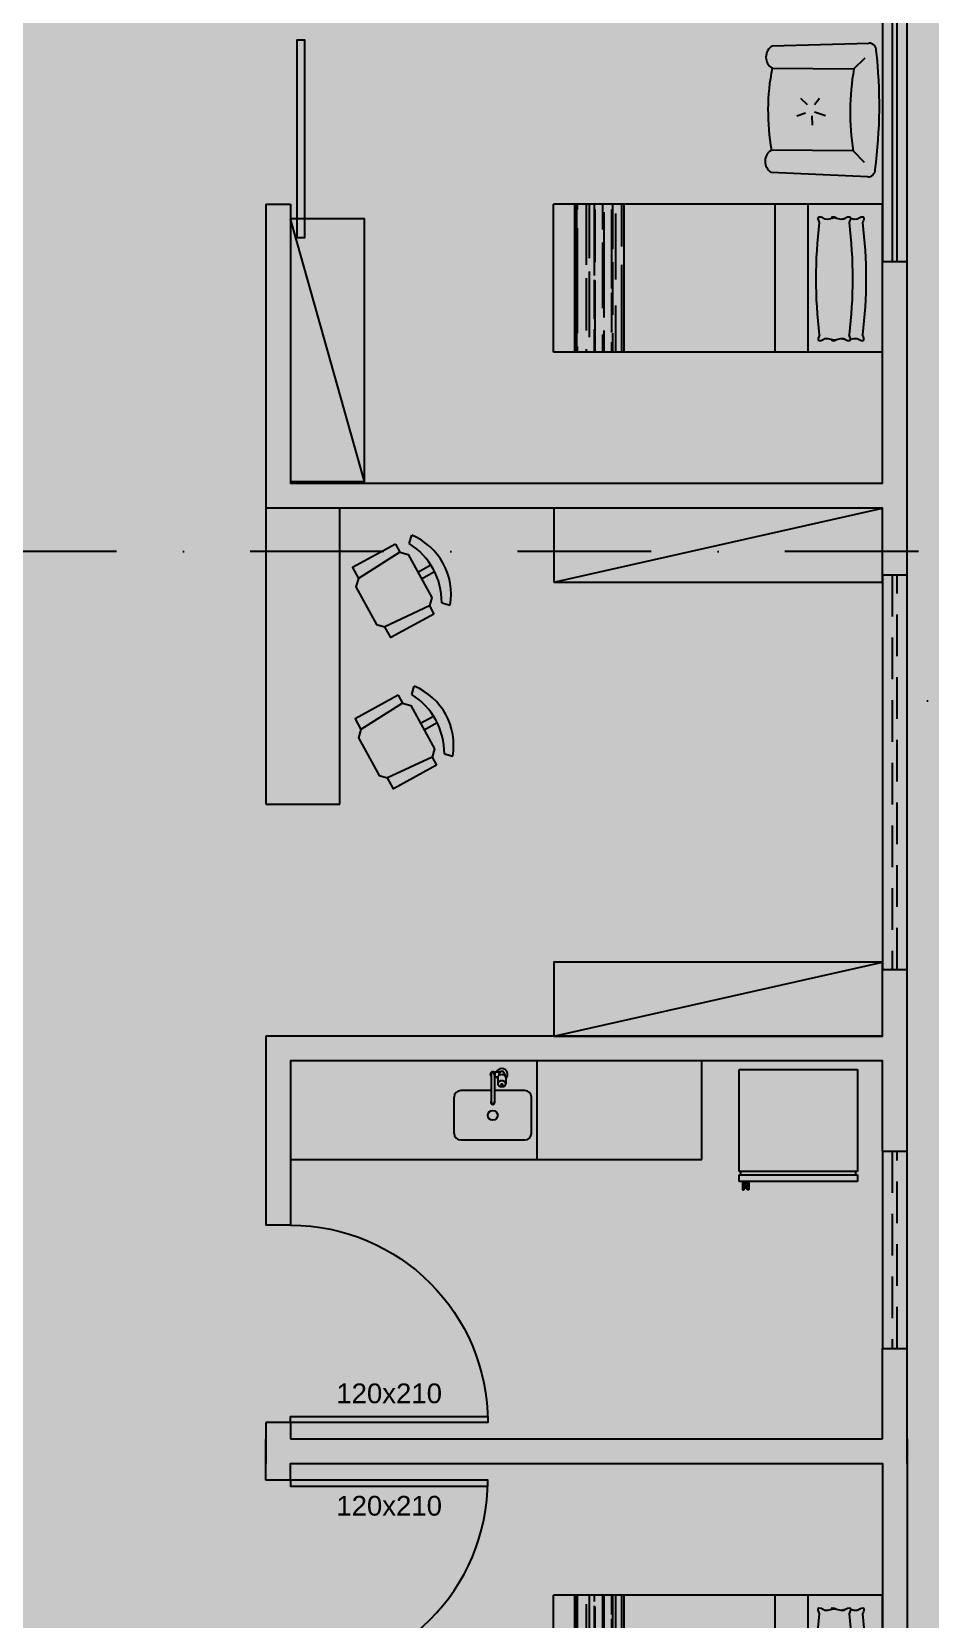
# Model space of a CAD drawing. Header units: centimetres. Extents: x 0 to 1099704, y -139216 to 99734.
# Drawn here: x 855723 to 856269, y -23635 to -22670 of the extents above; entities that cross this region are included whole.
import ezdxf
from ezdxf.enums import TextEntityAlignment as Align

# ---------------------------------------------------------------- set-up
doc = ezdxf.new("R2010")
doc.units = ezdxf.units.CM
doc.header["$LTSCALE"] = 4
doc.linetypes.add('DASHDOT', pattern=[25.4, 12.7, -6.35, 0, -6.35])
doc.linetypes.add('DASHED2', pattern=[9.524999999999999, 6.35, -3.175])
for name, color, linetype in [('0.1', 1, 'Continuous'), ('0.2', 2, 'Continuous'), ('0.4', 4, 'Continuous'), ('0.6', 6, 'Continuous'), ('02-CONT', 2, 'Continuous'), ('04', 254, 'Continuous'), ('AIT-LAY-HTC', 254, 'Continuous'), ('B-CORTE', 4, 'DASHDOT')]:
    doc.layers.add(name, color=color, linetype=linetype)
doc.styles.add('2mm 1-50', font='arial.ttf', dxfattribs={"height": 0.1})

# ---------------------------------------------------------------- blocks, each defined once
blk = doc.blocks.new('1_00e')
blk.add_lwpolyline([(-28.40539012428269, -52.25289090163764), (-25.40539012428269, -52.25289090163764), (-25.40539012428269, 47.74710909836236), (-28.40539012428269, 47.74710909836236)], close=True)
at = {"color": 1}
blk.add_arc((-28.40539012428326, -52.25289090163764), 100, 0, 90, dxfattribs=at)
blk = doc.blocks.new('CAMA-SOLTEIRO')
h = blk.add_hatch()
h.set_pattern_fill('AR-RROOF', color=256, scale=0.08, style=0)
h.set_pattern_definition([(0, (-259.2971654992087, -62.25848343646964), (0.176, 0.08), [1.2, -0.16, 0.4, -0.08]), (0, (-259.1907654992087, -62.21848343646964), (-0.08, 0.1064), [0.24, -0.0264, 0.48, -0.06]), (0, (-259.2571654992087, -62.19048343646964), (0.416, 0.0536), [0.64, -0.112, 0.32, -0.08])])
h.paths.add_polyline_path([(0.4499999999999886, -1.569999999997059), (-0.4500000000000455, -1.569999999997044), (-0.4500000000000455, -1.869999999999941), (0.4499999999999886, -1.869999999999969)])
at = {"layer": 'AIT-LAY-HTC'}
h = blk.add_hatch(color=254, dxfattribs=at)
h.paths.add_polyline_path([(0.4499999999999886, -0.6535763996212509), (-0.4499999999999886, -0.6535763996212509), (-0.4499999999999886, -1.569999999997044), (0.4499999999999886, -1.569999999997044)])
h.paths.add_polyline_path([(0.4499999999999886, -2.131628207280301e-14), (-0.4499999999999886, -7.105427357601002e-15), (-0.4500000000000455, -0.4535763996212623), (0.4499999999999886, -0.4535763996212623)])
h.paths.add_polyline_path([(0.3716982436171747, -0.373121244349754), (0.3723867664295994, -0.3861706267807321), (0.3655536251368972, -0.390699628518469), (0.3589239480322135, -0.390246726289142), (0.3496964401738865, -0.3873305654911334), (0.3375292817262334, -0.3814624037465322, -0.06240135273612517), (-0.3458491167673401, -0.3814624037465322), (-0.3580162752151068, -0.3873305654911476), (-0.3672437830732633, -0.3902467262891278), (-0.3738734601780038, -0.3906996285184547), (-0.3807066014707061, -0.3861706267807179), (-0.3800180786582814, -0.3731212443497398), (-0.3760551388454587, -0.3650755000255188), (-0.3677125645626802, -0.3491925823837292), (-0.367078841438115, -0.3321323483973302), (-0.3724699016728437, -0.3091402599489683), (-0.3738734601780038, -0.3092361431671051), (-0.3807066014707061, -0.3047071414293683), (-0.3800180786582814, -0.2916577589983902), (-0.3760551388454587, -0.2836120146741834), (-0.3731809529210182, -0.2781400276378534), (-0.3671426902825488, -0.2523877149917055), (-0.3671057082908646, -0.2513921359974702), (-0.3671426902825488, -0.2503965570033344), (-0.373180952921075, -0.2246442443571155), (-0.3760551388455156, -0.2191722573209276), (-0.3800180786582814, -0.2111265129965787), (-0.3807066014707061, -0.1980771305656006), (-0.3738734601780038, -0.1935481288278922), (-0.3724699016728437, -0.1936440120460148), (-0.367078841438115, -0.1706519235976387), (-0.3677125645626802, -0.1535916896112397), (-0.3760551388455156, -0.1377087719694785), (-0.3800180786582814, -0.1296630276452575), (-0.3807066014707061, -0.116613645214251), (-0.3738734601780038, -0.1120846434765284), (-0.3672437830733202, -0.1125375457058411), (-0.3580162752149931, -0.1154537065038497), (-0.3458491167673401, -0.1213218682484509, -0.06240135273612597), (0.3375292817262334, -0.1213218682484509), (0.3496964401739433, -0.1154537065038497), (0.3589239480322135, -0.1125375457058553), (0.3655536251368972, -0.1120846434765284), (0.3723867664295994, -0.1166136452142652), (0.3716982436171747, -0.1296630276452575), (0.3677353038042952, -0.1377087719695922), (0.3593927295215735, -0.1535916896112681), (0.3587590063970083, -0.1706519235976671), (0.364150066631737, -0.193644012046029), (0.3655536251368972, -0.193548128827878), (0.3723867664295994, -0.1980771305656006), (0.3716982436171747, -0.2111265129965929), (0.3677353038042384, -0.2191722573211123), (0.3648611178799115, -0.2246442443571297), (0.3588228552414421, -0.250396557003306), (0.358785873249758, -0.251392135997456), (0.3588228552414421, -0.2523877149917482), (0.3648611178799115, -0.2781400276378392), (0.3677353038042952, -0.2836120146742545), (0.3716982436171747, -0.2916577589984044), (0.3723867664295994, -0.3047071414293683), (0.3655536251368972, -0.3092361431670909), (0.364150066631737, -0.3091402599489825), (0.3587590063970083, -0.3321323483973586), (0.3593927295215735, -0.3491925823837292), (0.3677353038044657, -0.3650755000253483)], flags=16)
h.paths.add_polyline_path([(-0.4500000000000455, -1.869999999999926), (-0.4499999999999886, -1.99999999999995), (0.4499999999999886, -1.99999999999995), (0.4499999999999886, -1.869999999999969)])
h = blk.add_hatch(color=252, dxfattribs=at)
edge = h.paths.add_edge_path()
edge.add_line((0.3677353038042384, -0.1377087719696206), (0.3716982436171179, -0.1296630276452433))
edge.add_line((0.3716982436171747, -0.1296630276452433), (0.3723867664295994, -0.1166136452142652))
edge.add_line((0.3723867664295994, -0.1166136452142652), (0.3655536251368972, -0.1120846434765284))
edge.add_line((0.3655536251368972, -0.1120846434765284), (0.3589239480322135, -0.1125375457058411))
edge.add_line((0.3589239480322135, -0.1125375457058553), (0.3496964401739433, -0.1154537065038497))
edge.add_line((0.3496964401739433, -0.1154537065038355), (0.3375292817262334, -0.1213218682484509))
edge.add_ellipse((-0.004159917520553336, -2.848495806804841), major_axis=(1.943480023054445, 1.943480023054444), ratio=0.9999999999999957, start_angle=37.85859147788927, end_angle=52.14140852211052)
edge.add_line((-0.3458491167673401, -0.1213218682484651), (-0.35801627521505, -0.1154537065038497))
edge.add_line((-0.35801627521505, -0.1154537065038497), (-0.3672437830732633, -0.1125375457058553))
edge.add_line((-0.3672437830733202, -0.1125375457058553), (-0.3738734601780607, -0.1120846434765284))
edge.add_line((-0.3738734601780607, -0.1120846434765426), (-0.380706601470763, -0.116613645214251))
edge.add_line((-0.3807066014707061, -0.116613645214251), (-0.3800180786582814, -0.1296630276452433))
edge.add_line((-0.3800180786582814, -0.1296630276452433), (-0.3760551388454587, -0.1377087719697059))
edge.add_line((-0.3760551388454019, -0.1377087719697201), (-0.3677125645626802, -0.1535916896112681))
edge.add_line((-0.3677125645626802, -0.1535916896112681), (-0.367078841438115, -0.1706519235976671))
edge.add_line((-0.367078841438115, -0.1706519235976671), (-0.3724699016728437, -0.1936440120460148))
edge.add_line((-0.3724699016728437, -0.1936440120460148), (-0.3672437830733202, -0.1940010310572049))
edge.add_line((-0.3672437830733202, -0.1940010310572049), (-0.35801627521505, -0.1969171918551993))
edge.add_line((-0.35801627521505, -0.1969171918551993), (-0.3458491167673401, -0.2027853535998148))
edge.add_ellipse((-0.004159917520553336, -2.929959292156191), major_axis=(1.943480023054446, 1.943480023054447), ratio=0.9999999999999976, start_angle=37.85859147788932, end_angle=52.14140852211062, ccw=False)
edge.add_line((0.3375292817262334, -0.2027853535998148), (0.3496964401739433, -0.1969171918551851))
edge.add_line((0.3496964401739433, -0.1969171918551709), (0.3589239480322703, -0.1940010310572049))
edge.add_line((0.3589239480322135, -0.1940010310572049), (0.364150066631737, -0.193644012046029))
edge.add_line((0.364150066631737, -0.193644012046029), (0.3587590063970083, -0.1706519235976671))
edge.add_line((0.3587590063970083, -0.1706519235976671), (0.3593927295215735, -0.1535916896112681))
edge.add_line((0.3593927295215735, -0.1535916896112681), (0.3677353038042952, -0.1377087719696206))
edge = h.paths.add_edge_path()
edge.add_line((0.3585894172769599, -0.2513921359974987), (0.3588228552414421, -0.250396557003306))
edge.add_line((0.3588228552414421, -0.250396557003306), (0.3593927295215735, -0.2350551749626035))
edge.add_line((0.3593927295215735, -0.2350551749626035), (0.367735303804352, -0.2191722573207713))
edge.add_line((0.367735303804352, -0.2191722573207713), (0.3716982436171747, -0.2111265129966071))
edge.add_line((0.3716982436171747, -0.2111265129966071), (0.3723867664295994, -0.198077130565629))
edge.add_line((0.3723867664295994, -0.198077130565629), (0.3655536251368972, -0.1935481288278922))
edge.add_line((0.3655536251368972, -0.193548128827878), (0.3589239480322135, -0.1940010310571907))
edge.add_line((0.3589239480322135, -0.1940010310572049), (0.3496964401739433, -0.1969171918551993))
edge.add_line((0.3496964401739433, -0.1969171918551993), (0.3375292817262334, -0.2027853535998148))
edge.add_ellipse((-0.004159917520553336, -2.929959292156191), major_axis=(1.94348002305446, 1.94348002305446), ratio=0.9999999999999964, start_angle=37.85859147788919, end_angle=52.14140852211058)
edge.add_line((-0.3458491167673401, -0.2027853535998148), (-0.3580162752149931, -0.1969171918552135))
edge.add_line((-0.3580162752149931, -0.1969171918552135), (-0.3672437830733202, -0.1940010310571907))
edge.add_line((-0.3672437830733202, -0.1940010310571907), (-0.3738734601780038, -0.1935481288278638))
edge.add_line((-0.3738734601780038, -0.193548128827878), (-0.3807066014707061, -0.1980771305656006))
edge.add_line((-0.3807066014707061, -0.1980771305656006), (-0.3800180786582814, -0.2111265129965929))
edge.add_line((-0.3800180786582814, -0.2111265129965929), (-0.376055138845345, -0.2191722573210413))
edge.add_line((-0.376055138845345, -0.2191722573210413), (-0.3677125645626802, -0.2350551749625893))
edge.add_line((-0.3677125645626802, -0.2350551749626035), (-0.3671426902825488, -0.250396557003306))
edge.add_line((-0.3671426902825488, -0.2503965570032918), (-0.3669092523180666, -0.2513921359974702))
edge.add_line((-0.3669092523180666, -0.2513921359974702), (-0.3732120659238944, -0.278272720073609))
edge.add_line((-0.3732120659238944, -0.278272720073609), (-0.3759659441697067, -0.2921238786731593))
edge.add_line((-0.3759659441697067, -0.2921238786731593), (-0.3732120659238944, -0.3059750372728232))
edge.add_line((-0.3732120659238944, -0.3059750372728232), (-0.367078841438115, -0.3321323483973302))
edge.add_line((-0.367078841438115, -0.3321323483973302), (-0.3677125645626802, -0.3491925823837292))
edge.add_line((-0.3677125645626802, -0.3491925823837292), (-0.3760551388454587, -0.3650755000255756))
edge.add_line((-0.3760551388454587, -0.3650755000255756), (-0.3800180786582814, -0.3731212443497398))
edge.add_line((-0.3800180786582814, -0.3731212443497398), (-0.3807066014707061, -0.3861706267807179))
edge.add_line((-0.3807066014707061, -0.3861706267807179), (-0.3738734601780607, -0.3906996285184547))
edge.add_line((-0.3738734601780607, -0.390699628518469), (-0.3672437830733202, -0.390246726289142))
edge.add_line((-0.3672437830733202, -0.3902467262891278), (-0.35801627521505, -0.3873305654911192))
edge.add_line((-0.3580162752149931, -0.3873305654911192), (-0.3458491167673401, -0.381462403746518))
edge.add_ellipse((-0.004159917520553336, 2.345711534809816), major_axis=(1.943480023054408, 1.943480023054407), ratio=0.9999999999999963, start_angle=217.8585914778892, end_angle=232.1414085221106)
edge.add_line((0.3375292817262334, -0.3814624037465322), (0.3496964401739433, -0.3873305654911476))
edge.add_line((0.3496964401739433, -0.3873305654911476), (0.3589239480321567, -0.390246726289142))
edge.add_line((0.3589239480321567, -0.390246726289142), (0.3655536251368403, -0.3906996285184832))
edge.add_line((0.3655536251368972, -0.390699628518469), (0.3723867664295994, -0.3861706267807321))
edge.add_line((0.3723867664295994, -0.3861706267807321), (0.3716982436171747, -0.373121244349754))
edge.add_line((0.3716982436171747, -0.3731212443497398), (0.3677353038042384, -0.3650755000254762))
edge.add_line((0.3677353038042384, -0.3650755000254762), (0.3593927295215735, -0.3491925823837292))
edge.add_line((0.3593927295215735, -0.3491925823837292), (0.3587590063970083, -0.3321323483973302))
edge.add_line((0.3587590063970083, -0.3321323483973444), (0.3648922308827878, -0.3059750372727663))
edge.add_line((0.3648922308827878, -0.3059750372727521), (0.3676461091286001, -0.2921238786731735))
edge.add_line((0.3676461091286001, -0.2921238786731735), (0.3648922308827878, -0.2782727200736659))
edge.add_line((0.3648922308827878, -0.2782727200736659), (0.3585894172769599, -0.2513921359974987))
for points in [[(0.4499999999999886, -0.6535763996212509), (0.4499999999999886, -0.4535763996212623), (-0.4499999999999886, -0.4535763996212623), (-0.4499999999999886, -0.6535763996212509)], [(-0.4499999999999886, -1.569999999997044), (0.4499999999999886, -1.569999999997044), (0.4499999999999886, -1.869999999999955), (-0.4499999999999886, -1.869999999999955)]]:
    blk.add_hatch(color=252, dxfattribs=at).paths.add_polyline_path(points)
for p, q in [((-0.4500000000000455, 7.105427357601002e-15), (0.4499999999999886, -7.105427357601002e-15)), ((-0.4500000000000455, 7.105427357601002e-15), (-0.4499999999999886, -1.99999999999995)), ((0.4499999999999886, -7.105427357601002e-15), (0.4499999999999886, -1.99999999999995)), ((0.4499999999999886, -0.05000000000000426), (0.4499999999999886, -1.949999999999953)), ((0.4499999999999886, -0.4535763996212623), (-0.4499999999999886, -0.4535763996212623)), ((0.4499999999999886, -0.6535763996212509), (-0.4499999999999886, -0.6535763996212509)), ((-0.4499999999999886, -1.569999999997044), (0.4499999999999886, -1.569999999997044)), ((-0.4499999999999886, -1.869999999999941), (0.4499999999999886, -1.869999999999955)), ((-0.4499999999999886, -1.99999999999995), (0.4499999999999886, -1.99999999999995))]:
    blk.add_line(p, q)
for points in [[(-0.3724699016728437, -0.1936440120460148), (-0.367078841438115, -0.1706519235976529), (-0.3677125645626802, -0.1535916896112539), (-0.3760551388454587, -0.1377087719695353), (-0.3800180786582814, -0.1296630276452433), (-0.3807066014707061, -0.1166136452142652), (-0.3738734601780038, -0.1120846434765284), (-0.3672437830733202, -0.1125375457058553), (-0.35801627521505, -0.1154537065038497), (-0.3458491167673401, -0.1213218682484651)], [(0.364150066631737, -0.1936440120460148), (0.3587590063970083, -0.1706519235976671), (0.3593927295215735, -0.1535916896112539), (0.3677353038042952, -0.1377087719695496), (0.3716982436171747, -0.1296630276452575), (0.3723867664295994, -0.1166136452142652), (0.3655536251368972, -0.1120846434765284), (0.3589239480322135, -0.1125375457058553), (0.3496964401739433, -0.1154537065038497), (0.3375292817262334, -0.1213218682484651)], [(-0.3458491167673401, -0.3814624037465322), (-0.35801627521505, -0.3873305654911476), (-0.3672437830733202, -0.3902467262891278), (-0.3738734601780038, -0.3906996285184547), (-0.3807066014707061, -0.3861706267807179), (-0.3800180786582814, -0.3731212443497398), (-0.3760551388454587, -0.3650755000254478), (-0.3677125645626802, -0.3491925823837292), (-0.367078841438115, -0.3321323483973302), (-0.3732120659238944, -0.3059750372727663), (-0.3759659441697067, -0.2921238786731593), (-0.3732120659238944, -0.2782727200735664), (-0.367078841438115, -0.2521154089490025), (-0.3677125645626802, -0.2350551749626035), (-0.3760551388454587, -0.219172257320885), (-0.3800180786582814, -0.2111265129965929), (-0.3807066014707061, -0.1980771305656148), (-0.3738734601780038, -0.193548128827878), (-0.3672437830733202, -0.1940010310572049), (-0.35801627521505, -0.1969171918551993), (-0.3458491167673401, -0.2027853535998148)], [(-0.3724699016728437, -0.3091402599489825), (-0.3738734601780038, -0.3092361431671051), (-0.3807066014707061, -0.3047071414293683), (-0.3800180786582814, -0.2916577589983902), (-0.3760551388454587, -0.2836120146740981), (-0.373180952921075, -0.2781400276378818)], [(-0.3671426902825488, -0.2523877149916771), (-0.367078841438115, -0.2506688630459806), (-0.373180952921075, -0.2246442443571155)], [(0.3375292817262334, -0.3814624037465322), (0.3496964401739433, -0.3873305654911476), (0.3589239480322135, -0.390246726289142), (0.3655536251368972, -0.390699628518469), (0.3723867664295994, -0.3861706267807321), (0.3716982436171747, -0.373121244349754), (0.3677353038042952, -0.365075500025462), (0.3593927295215735, -0.3491925823837434), (0.3587590063970083, -0.3321323483973444), (0.3648922308827878, -0.3059750372727805), (0.3676461091286001, -0.2921238786731735), (0.3648922308827878, -0.2782727200735806), (0.3587590063970083, -0.2521154089490167), (0.3593927295215735, -0.2350551749626035), (0.3677353038042952, -0.219172257320885), (0.3716982436171747, -0.2111265129966071), (0.3723867664295994, -0.1980771305656148), (0.3655536251368972, -0.193548128827878), (0.3589239480322135, -0.1940010310572049), (0.3496964401739433, -0.1969171918551993), (0.3375292817262334, -0.2027853535998148)], [(0.3588228552414421, -0.2523877149916913), (0.3587590063970083, -0.2506688630459948), (0.3648611178799115, -0.2246442443571155)], [(0.364150066631737, -0.3091402599489825), (0.3655536251368972, -0.3092361431671051), (0.3723867664295994, -0.3047071414293825), (0.3716982436171747, -0.2916577589983902), (0.3677353038042952, -0.2836120146740981), (0.3648611178799115, -0.2781400276378818)]]:
    blk.add_lwpolyline(points)
for centre, radius, start, end in [((-0.004159917520553336, -2.848495806804841), 2.748495806804713, 82.85859147788834, 97.14140852211166), ((-0.004159917520553336, -2.929959292156191), 2.748495806804713, 82.85859147788834, 97.14140852211166), ((-0.004159917520553336, 2.345711534809816), 2.748495806804664, 262.8585914778884, 277.1414085221116)]:
    blk.add_arc(centre, radius, start, end)
blk = doc.blocks.new('Poltrona08')
for p, q in [((-49.37355434940944, -15.72616752609145), (-49.37355434940944, 39.27383247390898)), ((5.626445650590281, 39.27383247390898), (5.626445650590281, -15.72616752609145)), ((-29.2909328934294, 16.36152345113095), (-25.06770044392762, 13.07900181849368)), ((-20.37521952551106, 13.07900181849368), (-18.02898095166735, 20.58190801911918)), ((-17.55973248275292, 11.20327594779246), (-11.45950615759236, 11.67220877437826)), ((-25.06770044392762, 8.389687141740989), (-29.2909328934294, 3.700372464987946)), ((-19.43672258768149, 6.982894097625572), (-17.27983121032299, 1.207633293280477))]:
    blk.add_line(p, q)
for points in [[(-64.37355434940893, -15.72616752609145), (-66.8735543494095, 49.27383247390912)], [(-49.37355434940943, 39.27383247390898), (-56.87355434940936, 46.77383247390891)], [(5.626445650590281, 39.27383247390898), (13.12644565059021, 46.77383247390891)], [(23.12644565059071, 49.27383247390912), (20.62644565059085, -15.72616752609145)]]:
    blk.add_lwpolyline(points)
for centre, radius, start, end in [((-61.87355434940979, 49.27383247390912), 4.999999999999893, 89.99999999999795, 179.9999999999999), ((-21.87355434940922, -276.1504985630796), 332.8366544436498, 83.0975626029274, 96.90243739707266), ((18.12644565059099, 49.27383247390912), 4.999999999999893, 0, 90.00000000000203), ((-21.87355434940922, 208.7364681285423), 171.6794538755731, 260.782525588539, 279.2174744114608), ((-56.87355434940866, -11.05950085942512), 8.833333333333096, 211.8907918018441, 328.1092081981547), ((-21.87355434940887, 134.2738324739405), 152.5000000000315, 259.6111421845325, 280.3888578154674), ((13.12644565059056, -11.05950085942476), 8.833333333333284, 211.8907918018461, 328.1092081981539)]:
    blk.add_arc(centre, radius, start, end)
blk = doc.blocks.new('cadeira31')
for p, q in [((533.9806244677055, 108.8269194911651), (525.4942774994332, 108.8269194911651)), ((533.9806244677055, 104.4680482461251), (525.5461243864366, 104.4680482461251))]:
    blk.add_line(p, q)
for points in [[(530.4662819320722, 126.449034984094), (526.9519393964405, 129.9633775197264)], [(537.494967003337, 129.9633775197264), (565.6097072883948, 129.9633775197264), (565.6097072883948, 122.9346924484623)], [(537.494967003337, 124.6918637162785), (537.494967003337, 129.9633775197264)], [(537.494967003337, 89.5484383599551), (533.9806244677046, 93.06278089558751), (533.9806244677046, 121.1775211806461), (537.494967003337, 124.6918637162785)], [(537.494967003337, 124.6918637162785), (565.6097072883948, 122.9346924484623)], [(565.6097072883948, 91.3056096277713), (569.124049824028, 94.81995216340371), (569.124049824028, 119.4203499128299), (565.6097072883948, 122.9346924484623)], [(537.494967003337, 84.2769245565072), (565.6097072883948, 84.2769245565072), (565.6097072883948, 91.3056096277713)], [(537.494967003337, 89.5484383599551), (565.6097072883948, 91.3056096277713)], [(530.4662819320722, 87.7912670921396), (526.9519393964405, 84.2769245565072)], [(537.494967003337, 84.2769245565072), (537.494967003337, 89.54843835995581)]]:
    blk.add_lwpolyline(points)
for centre, radius, start, end in [((555.505972498453, 107.120151038117), 36.56700428639113, 141.3401917459098, 218.65980825409), ((565.2582730348328, 107.120151038117), 39.80060802916926, 150.9453959009229, 209.0546040990771)]:
    blk.add_arc(centre, radius, start, end)

msp = doc.modelspace()

# ---------------------------------------------------------------- hatches: boundary and pattern name
at = {"layer": '0.2', "true_color": 0x000000}
h = msp.add_hatch(color=18, dxfattribs=at)
h.dxf.hatch_style = 1
h.paths.add_polyline_path([(855880.2171221966, -22279.57963985066), (856240.2171221966, -22279.57963985066), (856240.2171221966, -22334.57963985066), (856255.2171221966, -22334.57963985066), (856255.2171221966, -22264.57963985066), (855730.2171221967, -22264.57963985066), (855730.2171221967, -22279.57963985066), (855865.2171221967, -22279.57963985066), (855865.2171221967, -22639.57963985066), (855855.2171221967, -22639.57963985066), (855855.2171221967, -22654.57963985066), (855865.2171221967, -22654.57963985066), (855880.2171221966, -22654.57963985066), (855880.2171221966, -22494.57963985066), (855890.2171221966, -22494.57963985066), (855890.2171221966, -22479.57963985066), (855880.2171221966, -22479.57963985066)])
h.paths.add_polyline_path([(856255.2171221966, -22479.57963985066), (856255.2171221966, -22424.57963985066), (856240.2171221966, -22424.57963985066), (856240.2171221966, -22479.57963985066), (856010.2171221966, -22479.57963985066), (856010.2171221966, -22494.57963985066), (856240.2171221966, -22494.57963985066), (856240.2171221966, -22629.57963985066), (856255.2171221966, -22629.57963985066)], flags=17)
h.paths.add_polyline_path([(856255.2171221966, -22809.57963985066), (856240.2171221966, -22809.57963985066), (856240.2171221966, -22944.57963985066), (855880.2171221966, -22944.57963985066), (855880.2171221966, -22774.57963985066), (855865.2171221966, -22774.57963985066), (855865.2171221967, -22944.57963985066), (855865.2171221967, -22959.57963985066), (855880.2171221967, -22959.57963985066), (856240.2171221967, -22959.57963985066), (856240.2171221967, -22985.89706756994), (856255.2171221967, -22985.89706756994), (856255.2171221967, -22944.57963985066)])
h.paths.add_polyline_path([(856255.2171221967, -23240.07963985066), (856240.2171221967, -23240.07963985066), (856240.2171221967, -23280.57963985066), (856040.4196986986, -23280.57963985066), (855880.2171221967, -23280.57963985066), (855865.2171221967, -23280.57963985066), (855865.2171221967, -23295.57963985066), (855865.2171221967, -23395.57963985066), (855880.2171221967, -23395.57963985066), (855880.2171221967, -23295.57963985066), (856130.3989088985, -23295.57963985066), (856240.2171221967, -23295.57963985066), (856240.2171221967, -23350.57963985066), (856255.2171221967, -23350.57963985066), (856255.2171221967, -23280.57963985066)])
h.paths.add_polyline_path([(856255.2171221967, -23470.57963985066), (856240.2171221967, -23470.57963985066), (856240.2171221967, -23525.57963985066), (855880.2171221967, -23525.57963985066), (855880.2171221967, -23515.57963985066), (855865.2171221967, -23515.57963985066), (855865.2171221967, -23540.57963985066), (855865.2171221967, -23550.57963985066), (855880.2171221967, -23550.57963985066), (855880.2171221967, -23540.57963985066), (856240.2171221967, -23540.57963985066), (856240.2171221967, -23675.57963985066), (856255.2171221967, -23675.57963985066), (856255.2171221967, -23525.57963985066)])
h.paths.add_polyline_path([(856255.2171221967, -23855.57963985066), (856240.2171221967, -23855.57963985066), (856240.2171221967, -23990.57963985066), (856010.2171221967, -23990.57963985066), (856010.2171221967, -24005.57963985066), (856240.2171221967, -24005.57963985066), (856240.2171221967, -24060.57963985066), (856255.2171221967, -24060.57963985066), (856255.2171221967, -23990.57963985066)], flags=17)
h.paths.add_polyline_path([(855880.2171221967, -23670.57963985066), (855865.2171221967, -23670.57963985066), (855865.2171221967, -23980.57963985066), (855865.2171221967, -24220.57963985066), (855865.2171221967, -24390.57963985066), (855880.2171221967, -24390.57963985066), (855880.2171221967, -24220.57963985066), (855925.2171221967, -24220.57963985066), (856240.2171221967, -24220.57963985066), (856240.2171221967, -24355.57963985066), (856255.2171221967, -24355.57963985066), (856255.2171221967, -24205.57963985066), (856255.2171221967, -24150.57963985066), (856240.2171221967, -24150.57963985066), (856240.2171221967, -24205.57963985066), (855880.2171221967, -24205.57963985066), (855880.2171221967, -24005.57963985066), (855890.2171221967, -24005.57963985066), (855890.2171221967, -23990.57963985066), (855880.2171221967, -23990.57963985066), (855880.2171221967, -23980.57963985066)])
h.paths.add_polyline_path([(856255.2171221967, -24535.57963985066), (856240.2171221967, -24535.57963985066), (856240.2171221967, -24670.57963985066), (856010.2171221967, -24670.57963985066), (856010.2171221967, -24685.57963985066), (856240.2171221967, -24685.57963985066), (856240.2171221967, -24740.57963985066), (856255.2171221967, -24740.57963985066), (856255.2171221967, -24670.57963985066)])
at = {"layer": '0.4', "true_color": 0xf8f3ec}
h = msp.add_hatch(color=7, dxfattribs=at)
h.dxf.hatch_style = 1
h.paths.add_polyline_path([(861342.4613062439, -28259.32218729638), (861342.4613062439, -19037.77254607299), (839953.6544866126, -19037.77254607299), (839953.6544866126, -28259.32218729638)])
at = {"layer": '0.6'}
h = msp.add_hatch(dxfattribs=at)
h.set_pattern_fill('AR-SAND', color=4, scale=8)
h.set_pattern_definition([(37.50000000000001, (164770.3717682944, -70446.88349858893), (-12.80025036787237, 391.5305898634739), [0, -308.864, 0, -345.44, 0, -330.2]), (7.499999999999999, (164770.3717682944, -70446.88349858893), (359.6186265104021, 573.4600804546834), [0, -166.624, 0, -278.384, 0, -106.68]), (327.5, (164520.4357682944, -70446.88349858893), (632.7938961931663, 1.14974774283661), [0, -101.6, 0, -365.76, 0, -477.52]), (317.5, (164520.4357682944, -70446.88349858893), (610.8451619778377, 178.343458605773), [0, -50.8, 0, -239.776, 0, -274.32])])
h.paths.add_polyline_path([(847029.493582481, -24402.35803356353), (847029.493582481, -24552.35803356353), (847028.9779372601, -25067.34132967043), (848085.2081816171, -25064.45388535614), (848085.2081816171, -24749.45388535614), (848085.2081816171, -23226.03568594248), (845793.9843770533, -23226.03568594247), (845793.9843770533, -22236.11545228361), (850028.9843770532, -22236.11545228361), (850028.9843770532, -22626.11545228361), (851423.2171221967, -22626.11545228361), (851423.2171221967, -22264.57963985066), (856255.2171221968, -22264.57963985066), (856255.2171221968, -24502.38253884154), (856528.5551048538, -24502.38253884154), (857366.485063106, -22086.11545228362), (844366.0450631086, -22086.11545228362), (843984.1592967254, -25075.66503022591), (844426.2917885046, -25074.45636104002), (844424.9099322843, -24568.97186336245), (844424.9099322843, -23258.97186336222), (845409.9099322843, -23258.97186336222), (845409.9099322843, -23588.97186336222), (846464.9099322844, -23588.97186336222), (846464.9099322844, -24402.35803356353)])
h.paths.add_polyline_path([(855035.2171221965, -23970.57963985065), (855035.2171221969, -23194.57963985066), (852888.2171221967, -23194.57963985066), (852888.2171221967, -22896.11209637074), (852683.2171221968, -22896.11209637074), (852683.2171221968, -23970.57963985065)], flags=17)
h.paths.add_polyline_path([(851453.2171221967, -23970.57963985065), (851453.2171221967, -22896.11209637074), (850028.9843770532, -22896.11209637074), (850028.9843770532, -23226.03568594247), (848841.9843770532, -23226.03568594247), (848841.9843770532, -23441.03568594249), (848841.9843770533, -23970.57963985065)], flags=17)
h.paths.add_polyline_path([(846909.2244930629, -23971.9083594683), (847585.6757751142, -23971.9083594683), (847585.6757751142, -23848.64682100675), (846909.2244930629, -23848.64682100675)], flags=16)
h.paths.add_polyline_path([(848083.9284586846, -23837.52334034714), (848083.9284586846, -23540.82883485264), (848031.1020850582, -23540.82883485264), (848031.1020850582, -23837.52334034714)], flags=16)
h.paths.add_polyline_path([(853624.8800301066, -23681.776107387), (854301.3313121579, -23681.776107387), (854301.3313121579, -23558.51456892546), (853624.8800301066, -23558.51456892546)], flags=16)
h.paths.add_polyline_path([(849927.4139533694, -23613.22896367017), (850603.8652354206, -23613.22896367017), (850603.8652354206, -23489.96742520863), (849927.4139533694, -23489.96742520863)], flags=16)
h.paths.add_polyline_path([(848903.6997061255, -23837.52334034714), (848903.6997061255, -23540.82883485264), (848850.8733324992, -23540.82883485264), (848850.8733324992, -23837.52334034714)], flags=16)

# ---------------------------------------------------------------- linework, layer by layer
at = {"layer": '0.1', "linetype": 'DASHED2'}
for p, q in [((856246.2171221967, -23000.07963985066), (856246.2171221967, -23240.07963985066)), ((856249.2171221967, -23240.07963985066), (856249.2171221967, -23000.07963985066)), ((856246.2171221967, -23350.57963985066), (856246.2171221967, -23470.57963985069)), ((856249.2171221967, -23470.57963985069), (856249.2171221967, -23350.57963985066))]:
    msp.add_line(p, q, dxfattribs=at)
at = {"layer": '0.2'}
for p, q in [((856240.2171221967, -22629.57963985066), (856240.2171221967, -22809.57963985066)), ((856246.2171221967, -22629.57963985066), (856246.2171221967, -22809.57963985066)), ((856249.2171221967, -22809.57963985066), (856249.2171221967, -22629.57963985066)), ((856255.2171221967, -22809.57963985066), (856255.2171221967, -22629.57963985066)), ((855925.2171221966, -22943.29620910736), (855880.2171221966, -22783.61930852578)), ((855865.2171221967, -22959.57963985066), (855865.2171221967, -23139.57963985066)), ((855865.2171221967, -22959.57963985066), (855865.2171221967, -23139.57963985066)), ((855910.2171221967, -23139.57963985066), (855910.2171221967, -22959.57963985066)), ((855910.2171221967, -23139.57963985066), (855910.2171221967, -22959.57963985066)), ((856040.4196986986, -23004.57963985066), (856240.2171221967, -22959.57963985066)), ((855865.2171221967, -23139.57963985066), (855910.2171221967, -23139.57963985066)), ((855865.2171221967, -23139.57963985066), (855910.2171221967, -23139.57963985066)), ((856040.4196986986, -23280.57963985066), (856240.2171221967, -23235.57963985066)), ((856002.199578463, -23303.83097471231), (856002.199578463, -23320.83097471231)), ((856003.199578463, -23302.33097471231), (856007.5539345392, -23302.33097471231)), ((856004.199578463, -23303.83097471231), (856004.199578463, -23320.83097471231)), ((856006.949578463, -23303.83097471231), (856006.949578463, -23304.53083204344)), ((856010.449578463, -23303.83097471231), (856010.449578463, -23304.53083204344)), ((856153.0767465123, -23300.9661847854), (856225.0767465123, -23300.9661847854)), ((856153.0767465123, -23362.96618478539), (856153.0767465123, -23300.9661847854)), ((856225.0767465123, -23300.9661847854), (856225.0767465123, -23362.96618478539)), ((856002.199578463, -23313.74142953227), (855983.699578463, -23313.74142953227)), ((856004.199578463, -23305.33097471231), (856006.286694103, -23305.33097471231)), ((856022.6995784629, -23313.74142953227), (856004.199578463, -23313.74142953227)), ((856006.199578463, -23305.79328531354), (856006.199578463, -23309.55330673646)), ((856011.199578463, -23305.79328531354), (856011.199578463, -23309.55330673646)), ((855979.699578463, -23339.74142953227), (855979.699578463, -23317.74142953227)), ((856026.6995784629, -23339.74142953227), (856026.6995784629, -23317.74142953227)), ((855983.699578463, -23343.74142953227), (856022.6995784629, -23343.74142953227)), ((856225.0767465123, -23362.96618478539), (856153.0767465123, -23362.96618478539)), ((856153.0767465123, -23364.96618478539), (856225.0767465123, -23364.96618478539)), ((856153.0767465123, -23368.96618478538), (856153.0767465123, -23364.96618478539)), ((856225.0767465123, -23368.96618478538), (856153.0767465123, -23368.96618478538)), ((856154.0767465123, -23364.96618478539), (856154.0767465123, -23362.96618478539)), ((856155.0767465123, -23368.96618478538), (856155.0767465123, -23369.9661847854)), ((856155.0767465123, -23369.9661847854), (856155.0767465123, -23373.9661847854)), ((856155.0767465123, -23369.9661847854), (856159.0767465123, -23369.9661847854)), ((856156.0767465123, -23373.9661847854), (856156.0767465123, -23369.9661847854)), ((856158.0767465123, -23373.9661847854), (856158.0767465123, -23369.9661847854)), ((856159.0767465123, -23369.9661847854), (856159.0767465123, -23368.96618478538)), ((856159.0767465123, -23369.9661847854), (856159.0767465123, -23373.9661847854)), ((856224.0767465123, -23364.96618478539), (856224.0767465123, -23362.96618478539)), ((856225.0767465123, -23364.96618478539), (856225.0767465123, -23368.96618478538)), ((856155.0767465123, -23373.9661847854), (856156.0767465123, -23373.9661847854)), ((856158.0767465123, -23372.96618478538), (856156.0767465123, -23372.96618478538)), ((856159.0767465123, -23373.9661847854), (856158.0767465123, -23373.9661847854))]:
    msp.add_line(p, q, dxfattribs=at)
for points in [[(855883.9049394064, -22795.01263281133), (855888.9049394064, -22795.01263281133), (855888.9049394064, -22675.01263281133), (855883.9049394064, -22675.01263281133)], [(855880.2171221966, -22783.61930852578), (855880.2171221966, -22943.29620910736), (855925.2171221966, -22943.29620910736), (855925.2171221966, -22783.61930852578)], [(856040.4196986986, -23004.57963985066), (856240.2171221967, -23004.57963985066), (856240.2171221967, -22959.57963985066), (856040.4196986986, -22959.57963985066)], [(856040.4196986986, -23280.57963985066), (856240.2171221967, -23280.57963985066), (856240.2171221967, -23235.57963985066), (856040.4196986986, -23235.57963985066)], [(856030.2171221967, -23355.57963985066), (856030.2171221967, -23295.57963985066), (855880.2171221967, -23295.57963985066), (855880.2171221967, -23355.57963985066)], [(856130.3989088985, -23355.57963985066), (856130.3989088985, -23295.57963985066), (855880.2171221967, -23295.57963985066), (855880.2171221967, -23355.57963985066)]]:
    msp.add_lwpolyline(points, close=True, dxfattribs=at)
msp.add_circle((856003.199578463, -23328.74142953225), 3, dxfattribs=at)
for centre, radius, start, end in [((856003.199578463, -23303.83097471231), 1.5, 311.810314896062, 228.189685103938), ((856003.199578463, -23303.83097471231), 1, 0.0002137431494793092, 180.0002137431495), ((856008.699578463, -23303.83097471231), 3.500000000000001, 315.5846914017962, 154.623066474421), ((856008.0602476065, -23306.13913494551), 1.954508652247466, 125.2643896827283, 149.6388065953947), ((856008.4467439648, -23306.68572333716), 2.623939981695426, 106.3249499366386, 125.2643896827283), ((856008.699578463, -23303.83097471231), 1.75, 121.0027191339451, 180), ((856007.5539345392, -23301.33097471231), 1, 270, 294.6199773284449), ((856008.699578463, -23307.54895430994), 3.52343594936016, 90, 106.3249499366386), ((856008.699578463, -23303.83097471231), 1.75, 0, 114.6199773284448), ((856008.699578463, -23307.54895430994), 3.523435949359136, 73.67505006336141, 90), ((856008.9524129612, -23306.68572333716), 2.623939981695551, 54.73561031727171, 73.67505006336141), ((856009.3389093194, -23306.13913494551), 1.954508652247503, 30.36119340460534, 54.73561031727171), ((855983.699578463, -23317.74142953227), 4.000000000000001, 90, 180), ((856008.699578463, -23303.83097471231), 3.500000000000001, 205.376933525579, 224.4153085982037), ((856007.4698453544, -23305.79328531354), 1.270266891563096, 149.6388065953947, 180), ((856007.4698453544, -23309.55330673646), 1.270266891563096, 149.6388065953947, 180), ((856007.4698453544, -23309.55330673646), 1.270266891562841, 180, 210.3611934046053), ((856008.0602476065, -23309.89915636841), 1.954508652247777, 125.2643896827283, 149.6388065953947), ((856008.0602476065, -23309.20745710449), 1.954508652248115, 210.3611934046053, 234.7356103172717), ((856008.4467439648, -23310.44574476009), 2.623939981695193, 106.3249499366386, 125.2643896827283), ((856008.4467439648, -23308.66086871285), 2.623939981695913, 234.7356103172717, 253.6750500633614), ((856008.699578463, -23311.30897573287), 3.523435949360164, 90, 106.3249499366386), ((856008.699578463, -23307.79763774008), 3.523435949360247, 253.6750500633614, 270), ((856008.3306585304, -23310.30330673647), 0.381080067469001, 149.6388065953947, 180), ((856008.3306585304, -23310.30330673647), 0.3810800674690286, 180, 210.3611934046053), ((856008.507779206, -23310.40706162604), 0.5863525956744141, 125.2643896827283, 149.6388065953947), ((856008.507779206, -23310.19955184688), 0.586352595674055, 210.3611934046053, 234.7356103172717), ((856008.6237281135, -23310.57103814355), 0.7871819945086199, 106.3249499366386, 125.2643896827283), ((856008.6237281135, -23310.03557532937), 0.7871819945088399, 234.7356103172717, 253.6750500633614), ((856008.699578463, -23310.83000743538), 1.057030784808035, 90, 106.3249499366386), ((856008.699578463, -23309.77660603754), 1.05703078480796, 253.6750500633614, 270), ((856008.699578463, -23311.30897573287), 3.523435949359133, 73.67505006336141, 90), ((856008.699578463, -23310.83000743538), 1.057030784807716, 73.67505006336141, 90), ((856008.699578463, -23309.77660603754), 1.05703078480866, 270, 286.3249499366386), ((856008.699578463, -23307.79763774008), 3.523435949360448, 270, 286.3249499366386), ((856008.7754288124, -23310.57103814355), 0.7871819945091894, 54.73561031727171, 73.67505006336141), ((856008.7754288124, -23310.03557532937), 0.7871819945097068, 286.3249499366386, 305.2643896827283), ((856008.8913777198, -23310.40706162604), 0.5863525956737803, 30.36119340460534, 54.73561031727171), ((856008.8913777198, -23310.19955184688), 0.5863525956744221, 305.2643896827283, 329.6388065953947), ((856009.0684983955, -23310.30330673647), 0.3810800674687017, 0, 30.36119340460534), ((856009.0684983955, -23310.30330673647), 0.3810800674690571, 329.6388065953947, 0), ((856008.9524129612, -23310.44574476009), 2.62393998169532, 54.73561031727171, 73.67505006336141), ((856008.9524129612, -23308.66086871285), 2.623939981696176, 286.3249499366386, 305.2643896827283), ((856009.3389093194, -23309.89915636841), 1.954508652247814, 30.36119340460534, 54.73561031727171), ((856009.3389093194, -23309.20745710449), 1.954508652247508, 305.2643896827283, 329.6388065953947), ((856009.9293115714, -23305.79328531354), 1.270266891563182, 0, 30.36119340460534), ((856009.9293115714, -23309.55330673646), 1.270266891563182, 0, 30.36119340460534), ((856009.9293115714, -23309.55330673646), 1.270266891562912, 329.6388065953947, 0), ((856022.6995784629, -23317.74142953227), 4.000000000000001, 0, 90), ((856003.199578463, -23320.83097471231), 1.25, 143.1301023537391, 36.8698976462609), ((856003.199578463, -23320.83097471231), 1, 180.0001178782929, 0.0001178787097337397), ((855983.699578463, -23339.74142953227), 4.000000000000001, 180, 270), ((856022.6995784629, -23339.74142953227), 4.000000000000001, 270, 0)]:
    msp.add_arc(centre, radius, start, end, dxfattribs=at)
for points in [[(856154.0767465123, -23362.96618478539), (856154.0767465123, -23364.96618478539), (856224.0767465123, -23362.96618478539), (856224.0767465123, -23364.96618478539)], [(856156.0767465123, -23369.9661847854), (856158.0767465123, -23369.9661847854), (856156.0767465123, -23372.96618478538), (856158.0767465123, -23372.96618478538)]]:
    msp.add_solid(points, dxfattribs=at)
at = {"layer": '0.6'}
for p, q in [((855865.2171221966, -22774.57963985066), (855880.2171221966, -22774.57963985066)), ((856240.2171221966, -22809.57963985066), (856255.2171221966, -22809.57963985066)), ((855880.2171221967, -22959.57963985066), (855865.2171221967, -22959.57963985066)), ((856240.2171221967, -23000.07963985066), (856255.2171221967, -23000.07963985066)), ((856240.2171221967, -23000.07963985066), (856240.2171221967, -23240.07963985066)), ((856255.2171221967, -23240.07963985066), (856255.2171221967, -23000.07963985066)), ((856240.2171221967, -23240.07963985066), (856255.2171221967, -23240.07963985066)), ((855880.2171221967, -23280.57963985066), (855865.2171221967, -23280.57963985066)), ((856240.2171221967, -23350.57963985066), (856255.2171221967, -23350.57963985066)), ((856240.2171221967, -23350.57963985066), (856240.2171221967, -23470.57963985069)), ((856255.2171221967, -23470.57963985069), (856255.2171221967, -23350.57963985066)), ((855880.2171221967, -23395.57963985066), (855865.2171221967, -23395.57963985066)), ((856240.2171221967, -23470.57963985066), (856255.2171221967, -23470.57963985066)), ((855880.2171221967, -23515.57963985066), (855865.2171221967, -23515.57963985066)), ((855880.2171221967, -23550.57963985066), (855865.2171221967, -23550.57963985066))]:
    msp.add_line(p, q, dxfattribs=at)
for points in [[(855865.2171221966, -22774.57963985066), (855865.2171221967, -22944.57963985066)], [(855880.2171221966, -22774.57963985066), (855880.2171221966, -22944.57963985066)], [(856240.2171221966, -22944.57963985066), (856240.2171221966, -22809.57963985066)], [(856255.2171221966, -22959.57963985066), (856255.2171221966, -22809.57963985066)], [(855865.2171221967, -22944.57963985066), (855865.2171221967, -22959.57963985066)], [(856240.2171221967, -22944.57963985066), (855880.2171221967, -22944.57963985066)], [(856255.2171221967, -23000.07963985066), (856255.2171221967, -22944.57963985066)], [(856240.2171221967, -23000.07963985066), (856240.2171221967, -22959.57963985066), (855880.2171221967, -22959.57963985066), (855880.2171221967, -22959.57963985066)], [(856240.2171221967, -23280.57963985066), (856240.2171221967, -23240.07963985066)], [(856255.2171221967, -23295.57963985066), (856255.2171221967, -23240.07963985066)], [(855865.2171221967, -23280.57963985066), (855865.2171221967, -23395.57963985066)], [(855865.2171221967, -23280.57963985066), (855865.2171221967, -23295.57963985066)], [(856240.2171221967, -23280.57963985066), (855880.2171221967, -23280.57963985066)], [(856255.2171221967, -23350.57963985066), (856255.2171221967, -23280.57963985066)], [(856240.2171221967, -23350.57963985066), (856240.2171221967, -23295.57963985066), (855880.2171221967, -23295.57963985066), (855880.2171221967, -23395.57963985066)], [(856240.2171221967, -23525.57963985066), (856240.2171221967, -23470.57963985066)], [(856255.2171221967, -23540.57963985066), (856255.2171221967, -23470.57963985066)], [(855865.2171221967, -23515.57963985066), (855865.2171221967, -23540.57963985066)], [(855880.2171221967, -23515.57963985066), (855880.2171221967, -23525.57963985066)], [(855865.2171221967, -23550.57963985066), (855865.2171221967, -23525.57963985066)], [(855880.2171221967, -23525.57963985066), (856240.2171221967, -23525.57963985066)], [(856255.2171221967, -23525.57963985066), (856255.2171221967, -23675.57963985066)], [(855880.2171221967, -23550.57963985066), (855880.2171221967, -23540.57963985066), (856240.2171221967, -23540.57963985066), (856240.2171221967, -23675.57963985066)]]:
    msp.add_lwpolyline(points, dxfattribs=at)
at = {"layer": 'B-CORTE', "ltscale": 1.6}
msp.add_line((857238.1950367528, -22985.89706756994), (843929.8498644122, -22985.89706756994), dxfattribs=at)

# ---------------------------------------------------------------- block references
at = {"layer": '0.2'}
for name, p, xscale, yscale, zscale, rotation in [('Poltrona08', (856186.9625991875, -22736.78716382292), 0.904434194830291, 0.904434194830291, 0.904434194830291, 269.5138070605645), ('cadeira31', (856401.9059941861, -22628.06159821672), 1.062924631088128, 1.062924631088128, 1.062924631088128, 208.7409817610753), ('cadeira31', (856403.4979506413, -22719.94257798094), 1.062924631088128, 1.062924631088128, 1.062924631088128, 208.7409817610753)]:
    msp.add_blockref(name, p, dxfattribs=dict(at, xscale=xscale, yscale=yscale, zscale=zscale, rotation=rotation))
at = {"layer": '02-CONT', "yscale": 1.2, "zscale": 1.2, "rotation": 270}
for p, xscale in [((855942.9205912787, -23481.49317170152), -1.2), ((855942.9205912787, -23584.6661079998), 1.2)]:
    msp.add_blockref('1_00e', p, dxfattribs=dict(at, xscale=xscale))
at = {"layer": '04', "ltscale": 3, "xscale": -99.99999651281604, "yscale": 99.99999651281604, "zscale": 99.99999651281604, "rotation": 270.000035963785}
for p in [(856240.2170939507, -22819.57964141994), (856240.2171504425, -23665.57963514294)]:
    msp.add_blockref('CAMA-SOLTEIRO', p, dxfattribs=at)

# ---------------------------------------------------------------- texts
at = {"layer": '02-CONT', "style": '2mm 1-50'}
for p in [(855940.1631100411, -23497.83087734925), (855940.1631100411, -23566.17963985066)]:
    msp.add_text('120x210', height=12, dxfattribs=at).set_placement(p, align=Align.MIDDLE_CENTER)

doc.saveas('drawing.dxf')
